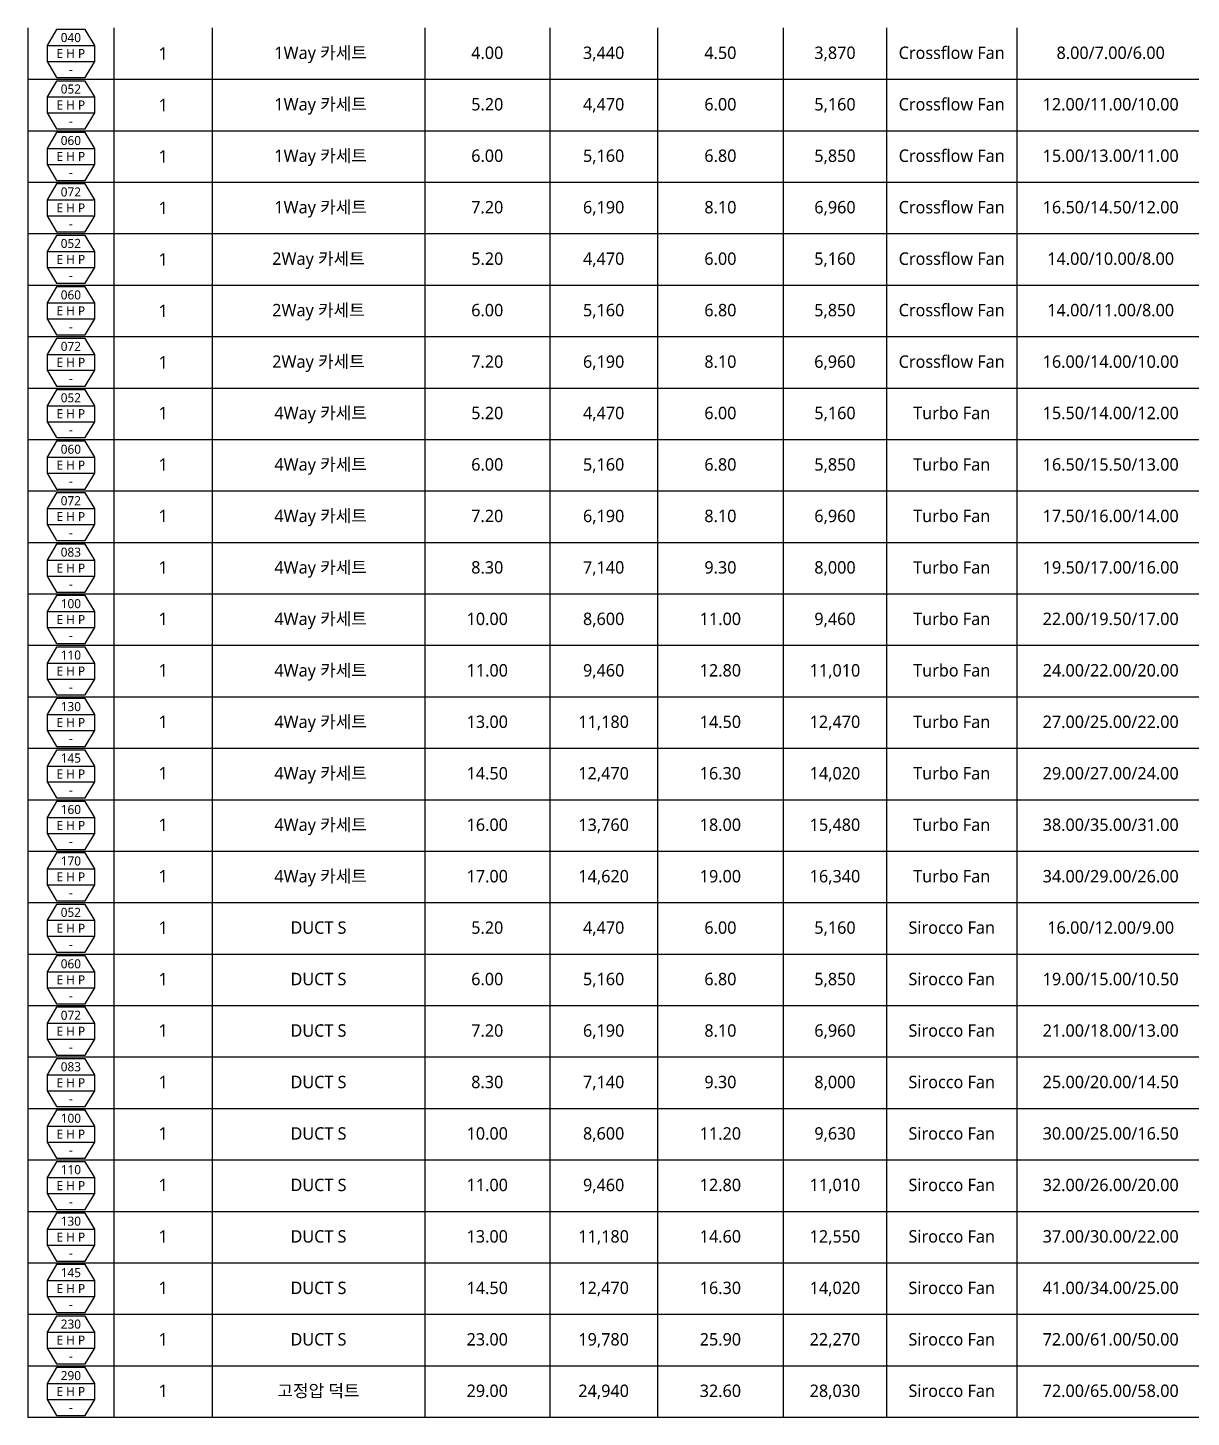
# Model space of a CAD drawing. Header units: millimetres. Extents: x -1305 to 107762, y -9150 to 56526.
# Drawn here: x 483 to 13318, y 27896 to 43230 of the extents above; entities that cross this region are included whole.
import ezdxf
from ezdxf.enums import TextEntityAlignment as Align

# ---------------------------------------------------------------- set-up
doc = ezdxf.new("R2010")
doc.units = ezdxf.units.MM
doc.layers.add('DVM_REPORT', color=7, linetype='Continuous')
doc.styles.add('맑은 고딕', font='malgun.ttf')

# ---------------------------------------------------------------- blocks, each defined once
blk = doc.blocks.new('A$C72f279a7')
at = {"layer": 'DVM_REPORT'}
blk.add_line((0, 568), (0, 0), dxfattribs=at)
at = {"layer": 'DVM_REPORT', "color": 1}
for p, q in [((950, 568), (950, 0)), ((2035, 568), (2035, 0)), ((4379, 568), (4379, 0)), ((4379, 568), (4379, 0)), ((5759, 568), (5759, 0)), ((6948, 568), (6948, 0)), ((8334, 568), (8334, 0)), ((9475, 568), (9475, 0)), ((10911, 568), (10911, 0)), ((0, 0), (35203, 0))]:
    blk.add_line(p, q, dxfattribs=at)
at = {"layer": 'DVM_REPORT'}
blk.add_lwpolyline([(738, 196), (738, 372), (633, 548), (317, 548), (212, 372), (212, 196), (317, 20), (633, 20)], close=True, dxfattribs=at)
for points in [[(212, 372), (738, 372)], [(212, 196), (738, 196)]]:
    blk.add_lwpolyline(points, dxfattribs=at)
at = {"layer": 'DVM_REPORT', "color": 2, "style": '맑은 고딕'}
for s, height, p in [('290', 100, (475, 460)), ('E H P', 100, (475, 284)), ('고정압 덕트', 137, (3207, 292)), ('29.00', 137, (5069, 292)), ('24,940', 137, (6353, 292)), ('32.60', 137, (7641, 292)), ('28,030', 137, (8905, 292)), ('Sirocco Fan', 137, (10193, 292)), ('72.00/65.00/58.00', 137, (11947, 292)), ('-', 100, (475, 108)), ('-', 100, (475, 108)), ('-', 100, (475, 108))]:
    blk.add_text(s, height=height, dxfattribs=at).set_placement(p, align=Align.MIDDLE_CENTER)
blk = doc.blocks.new('A$C11aa2960')
at = {"layer": 'DVM_REPORT'}
blk.add_line((0, 568), (0, 0), dxfattribs=at)
at = {"layer": 'DVM_REPORT', "color": 1}
for p, q in [((950, 568), (950, 0)), ((2035, 568), (2035, 0)), ((4379, 568), (4379, 0)), ((4379, 568), (4379, 0)), ((5759, 568), (5759, 0)), ((6948, 568), (6948, 0)), ((8334, 568), (8334, 0)), ((9475, 568), (9475, 0)), ((10911, 568), (10911, 0)), ((0, 0), (35203, 0))]:
    blk.add_line(p, q, dxfattribs=at)
at = {"layer": 'DVM_REPORT'}
blk.add_lwpolyline([(738, 196), (738, 372), (633, 548), (317, 548), (212, 372), (212, 196), (317, 20), (633, 20)], close=True, dxfattribs=at)
for points in [[(212, 372), (738, 372)], [(212, 196), (738, 196)]]:
    blk.add_lwpolyline(points, dxfattribs=at)
at = {"layer": 'DVM_REPORT', "color": 2, "style": '맑은 고딕'}
for s, height, p in [('230', 100, (475, 460)), ('E H P', 100, (475, 284)), ('DUCT S', 137, (3207, 292)), ('23.00', 137, (5069, 292)), ('19,780', 137, (6353, 292)), ('25.90', 137, (7641, 292)), ('22,270', 137, (8905, 292)), ('Sirocco Fan', 137, (10193, 292)), ('72.00/61.00/50.00', 137, (11947, 292)), ('-', 100, (475, 108)), ('-', 100, (475, 108)), ('-', 100, (475, 108))]:
    blk.add_text(s, height=height, dxfattribs=at).set_placement(p, align=Align.MIDDLE_CENTER)
blk = doc.blocks.new('A$C9653a610')
at = {"layer": 'DVM_REPORT'}
blk.add_line((0, 568), (0, 0), dxfattribs=at)
at = {"layer": 'DVM_REPORT', "color": 1}
for p, q in [((950, 568), (950, 0)), ((2035, 568), (2035, 0)), ((4379, 568), (4379, 0)), ((4379, 568), (4379, 0)), ((5759, 568), (5759, 0)), ((6948, 568), (6948, 0)), ((8334, 568), (8334, 0)), ((9475, 568), (9475, 0)), ((10911, 568), (10911, 0)), ((0, 0), (35203, 0))]:
    blk.add_line(p, q, dxfattribs=at)
at = {"layer": 'DVM_REPORT'}
blk.add_lwpolyline([(738, 196), (738, 372), (633, 548), (317, 548), (212, 372), (212, 196), (317, 20), (633, 20)], close=True, dxfattribs=at)
for points in [[(212, 372), (738, 372)], [(212, 196), (738, 196)]]:
    blk.add_lwpolyline(points, dxfattribs=at)
at = {"layer": 'DVM_REPORT', "color": 2, "style": '맑은 고딕'}
for s, height, p in [('145', 100, (475, 460)), ('E H P', 100, (475, 284)), ('DUCT S', 137, (3207, 292)), ('14.50', 137, (5069, 292)), ('12,470', 137, (6353, 292)), ('16.30', 137, (7641, 292)), ('14,020', 137, (8905, 292)), ('Sirocco Fan', 137, (10193, 292)), ('41.00/34.00/25.00', 137, (11947, 292)), ('-', 100, (475, 108)), ('-', 100, (475, 108)), ('-', 100, (475, 108))]:
    blk.add_text(s, height=height, dxfattribs=at).set_placement(p, align=Align.MIDDLE_CENTER)
blk = doc.blocks.new('A$C6d545ea5')
at = {"layer": 'DVM_REPORT'}
blk.add_line((0, 568), (0, 0), dxfattribs=at)
at = {"layer": 'DVM_REPORT', "color": 1}
for p, q in [((950, 568), (950, 0)), ((2035, 568), (2035, 0)), ((4379, 568), (4379, 0)), ((4379, 568), (4379, 0)), ((5759, 568), (5759, 0)), ((6948, 568), (6948, 0)), ((8334, 568), (8334, 0)), ((9475, 568), (9475, 0)), ((10911, 568), (10911, 0)), ((0, 0), (35203, 0))]:
    blk.add_line(p, q, dxfattribs=at)
at = {"layer": 'DVM_REPORT'}
blk.add_lwpolyline([(738, 196), (738, 372), (633, 548), (317, 548), (212, 372), (212, 196), (317, 20), (633, 20)], close=True, dxfattribs=at)
for points in [[(212, 372), (738, 372)], [(212, 196), (738, 196)]]:
    blk.add_lwpolyline(points, dxfattribs=at)
at = {"layer": 'DVM_REPORT', "color": 2, "style": '맑은 고딕'}
for s, height, p in [('130', 100, (475, 460)), ('E H P', 100, (475, 284)), ('DUCT S', 137, (3207, 292)), ('13.00', 137, (5069, 292)), ('11,180', 137, (6353, 292)), ('14.60', 137, (7641, 292)), ('12,550', 137, (8905, 292)), ('Sirocco Fan', 137, (10193, 292)), ('37.00/30.00/22.00', 137, (11947, 292)), ('-', 100, (475, 108)), ('-', 100, (475, 108)), ('-', 100, (475, 108))]:
    blk.add_text(s, height=height, dxfattribs=at).set_placement(p, align=Align.MIDDLE_CENTER)
blk = doc.blocks.new('A$C80ea5f7d')
at = {"layer": 'DVM_REPORT'}
blk.add_line((0, 568), (0, 0), dxfattribs=at)
at = {"layer": 'DVM_REPORT', "color": 1}
for p, q in [((950, 568), (950, 0)), ((2035, 568), (2035, 0)), ((4379, 568), (4379, 0)), ((4379, 568), (4379, 0)), ((5759, 568), (5759, 0)), ((6948, 568), (6948, 0)), ((8334, 568), (8334, 0)), ((9475, 568), (9475, 0)), ((10911, 568), (10911, 0)), ((0, 0), (35203, 0))]:
    blk.add_line(p, q, dxfattribs=at)
at = {"layer": 'DVM_REPORT'}
blk.add_lwpolyline([(738, 196), (738, 372), (633, 548), (317, 548), (212, 372), (212, 196), (317, 20), (633, 20)], close=True, dxfattribs=at)
for points in [[(212, 372), (738, 372)], [(212, 196), (738, 196)]]:
    blk.add_lwpolyline(points, dxfattribs=at)
at = {"layer": 'DVM_REPORT', "color": 2, "style": '맑은 고딕'}
for s, height, p in [('110', 100, (475, 460)), ('E H P', 100, (475, 284)), ('DUCT S', 137, (3207, 292)), ('11.00', 137, (5069, 292)), ('9,460', 137, (6353, 292)), ('12.80', 137, (7641, 292)), ('11,010', 137, (8905, 292)), ('Sirocco Fan', 137, (10193, 292)), ('32.00/26.00/20.00', 137, (11947, 292)), ('-', 100, (475, 108)), ('-', 100, (475, 108)), ('-', 100, (475, 108))]:
    blk.add_text(s, height=height, dxfattribs=at).set_placement(p, align=Align.MIDDLE_CENTER)
blk = doc.blocks.new('A$C0cce3d8c')
at = {"layer": 'DVM_REPORT'}
blk.add_line((0, 568), (0, 0), dxfattribs=at)
at = {"layer": 'DVM_REPORT', "color": 1}
for p, q in [((950, 568), (950, 0)), ((2035, 568), (2035, 0)), ((4379, 568), (4379, 0)), ((4379, 568), (4379, 0)), ((5759, 568), (5759, 0)), ((6948, 568), (6948, 0)), ((8334, 568), (8334, 0)), ((9475, 568), (9475, 0)), ((10911, 568), (10911, 0)), ((0, 0), (35203, 0))]:
    blk.add_line(p, q, dxfattribs=at)
at = {"layer": 'DVM_REPORT'}
blk.add_lwpolyline([(738, 196), (738, 372), (633, 548), (317, 548), (212, 372), (212, 196), (317, 20), (633, 20)], close=True, dxfattribs=at)
for points in [[(212, 372), (738, 372)], [(212, 196), (738, 196)]]:
    blk.add_lwpolyline(points, dxfattribs=at)
at = {"layer": 'DVM_REPORT', "color": 2, "style": '맑은 고딕'}
for s, height, p in [('100', 100, (475, 460)), ('E H P', 100, (475, 284)), ('DUCT S', 137, (3207, 292)), ('10.00', 137, (5069, 292)), ('8,600', 137, (6353, 292)), ('11.20', 137, (7641, 292)), ('9,630', 137, (8905, 292)), ('Sirocco Fan', 137, (10193, 292)), ('30.00/25.00/16.50', 137, (11947, 292)), ('-', 100, (475, 108)), ('-', 100, (475, 108)), ('-', 100, (475, 108))]:
    blk.add_text(s, height=height, dxfattribs=at).set_placement(p, align=Align.MIDDLE_CENTER)
blk = doc.blocks.new('A$C62ef46d9')
at = {"layer": 'DVM_REPORT'}
blk.add_line((0, 568), (0, 0), dxfattribs=at)
at = {"layer": 'DVM_REPORT', "color": 1}
for p, q in [((950, 568), (950, 0)), ((2035, 568), (2035, 0)), ((4379, 568), (4379, 0)), ((4379, 568), (4379, 0)), ((5759, 568), (5759, 0)), ((6948, 568), (6948, 0)), ((8334, 568), (8334, 0)), ((9475, 568), (9475, 0)), ((10911, 568), (10911, 0)), ((0, 0), (35203, 0))]:
    blk.add_line(p, q, dxfattribs=at)
at = {"layer": 'DVM_REPORT'}
blk.add_lwpolyline([(738, 196), (738, 372), (633, 548), (317, 548), (212, 372), (212, 196), (317, 20), (633, 20)], close=True, dxfattribs=at)
for points in [[(212, 372), (738, 372)], [(212, 196), (738, 196)]]:
    blk.add_lwpolyline(points, dxfattribs=at)
at = {"layer": 'DVM_REPORT', "color": 2, "style": '맑은 고딕'}
for s, height, p in [('083', 100, (475, 460)), ('E H P', 100, (475, 284)), ('DUCT S', 137, (3207, 292)), ('8.30', 137, (5069, 292)), ('7,140', 137, (6353, 292)), ('9.30', 137, (7641, 292)), ('8,000', 137, (8905, 292)), ('Sirocco Fan', 137, (10193, 292)), ('25.00/20.00/14.50', 137, (11947, 292)), ('-', 100, (475, 108)), ('-', 100, (475, 108)), ('-', 100, (475, 108))]:
    blk.add_text(s, height=height, dxfattribs=at).set_placement(p, align=Align.MIDDLE_CENTER)
blk = doc.blocks.new('A$C6f2160eb')
at = {"layer": 'DVM_REPORT'}
blk.add_line((0, 568), (0, 0), dxfattribs=at)
at = {"layer": 'DVM_REPORT', "color": 1}
for p, q in [((950, 568), (950, 0)), ((2035, 568), (2035, 0)), ((4379, 568), (4379, 0)), ((4379, 568), (4379, 0)), ((5759, 568), (5759, 0)), ((6948, 568), (6948, 0)), ((8334, 568), (8334, 0)), ((9475, 568), (9475, 0)), ((10911, 568), (10911, 0)), ((0, 0), (35203, 0))]:
    blk.add_line(p, q, dxfattribs=at)
at = {"layer": 'DVM_REPORT'}
blk.add_lwpolyline([(738, 196), (738, 372), (633, 548), (317, 548), (212, 372), (212, 196), (317, 20), (633, 20)], close=True, dxfattribs=at)
for points in [[(212, 372), (738, 372)], [(212, 196), (738, 196)]]:
    blk.add_lwpolyline(points, dxfattribs=at)
at = {"layer": 'DVM_REPORT', "color": 2, "style": '맑은 고딕'}
for s, height, p in [('072', 100, (475, 460)), ('E H P', 100, (475, 284)), ('DUCT S', 137, (3207, 292)), ('7.20', 137, (5069, 292)), ('6,190', 137, (6353, 292)), ('8.10', 137, (7641, 292)), ('6,960', 137, (8905, 292)), ('Sirocco Fan', 137, (10193, 292)), ('21.00/18.00/13.00', 137, (11947, 292)), ('-', 100, (475, 108)), ('-', 100, (475, 108)), ('-', 100, (475, 108))]:
    blk.add_text(s, height=height, dxfattribs=at).set_placement(p, align=Align.MIDDLE_CENTER)
blk = doc.blocks.new('A$Cd19f05cd')
at = {"layer": 'DVM_REPORT'}
blk.add_line((0, 568), (0, 0), dxfattribs=at)
at = {"layer": 'DVM_REPORT', "color": 1}
for p, q in [((950, 568), (950, 0)), ((2035, 568), (2035, 0)), ((4379, 568), (4379, 0)), ((4379, 568), (4379, 0)), ((5759, 568), (5759, 0)), ((6948, 568), (6948, 0)), ((8334, 568), (8334, 0)), ((9475, 568), (9475, 0)), ((10911, 568), (10911, 0)), ((0, 0), (35203, 0))]:
    blk.add_line(p, q, dxfattribs=at)
at = {"layer": 'DVM_REPORT'}
blk.add_lwpolyline([(738, 196), (738, 372), (633, 548), (317, 548), (212, 372), (212, 196), (317, 20), (633, 20)], close=True, dxfattribs=at)
for points in [[(212, 372), (738, 372)], [(212, 196), (738, 196)]]:
    blk.add_lwpolyline(points, dxfattribs=at)
at = {"layer": 'DVM_REPORT', "color": 2, "style": '맑은 고딕'}
for s, height, p in [('060', 100, (475, 460)), ('E H P', 100, (475, 284)), ('DUCT S', 137, (3207, 292)), ('6.00', 137, (5069, 292)), ('5,160', 137, (6353, 292)), ('6.80', 137, (7641, 292)), ('5,850', 137, (8905, 292)), ('Sirocco Fan', 137, (10193, 292)), ('19.00/15.00/10.50', 137, (11947, 292)), ('-', 100, (475, 108)), ('-', 100, (475, 108)), ('-', 100, (475, 108))]:
    blk.add_text(s, height=height, dxfattribs=at).set_placement(p, align=Align.MIDDLE_CENTER)
blk = doc.blocks.new('A$C4afb842b')
at = {"layer": 'DVM_REPORT'}
blk.add_line((0, 568), (0, 0), dxfattribs=at)
at = {"layer": 'DVM_REPORT', "color": 1}
for p, q in [((950, 568), (950, 0)), ((2035, 568), (2035, 0)), ((4379, 568), (4379, 0)), ((4379, 568), (4379, 0)), ((5759, 568), (5759, 0)), ((6948, 568), (6948, 0)), ((8334, 568), (8334, 0)), ((9475, 568), (9475, 0)), ((10911, 568), (10911, 0)), ((0, 0), (35203, 0))]:
    blk.add_line(p, q, dxfattribs=at)
at = {"layer": 'DVM_REPORT'}
blk.add_lwpolyline([(738, 196), (738, 372), (633, 548), (317, 548), (212, 372), (212, 196), (317, 20), (633, 20)], close=True, dxfattribs=at)
for points in [[(212, 372), (738, 372)], [(212, 196), (738, 196)]]:
    blk.add_lwpolyline(points, dxfattribs=at)
at = {"layer": 'DVM_REPORT', "color": 2, "style": '맑은 고딕'}
for s, height, p in [('052', 100, (475, 460)), ('E H P', 100, (475, 284)), ('DUCT S', 137, (3207, 292)), ('5.20', 137, (5069, 292)), ('4,470', 137, (6353, 292)), ('6.00', 137, (7641, 292)), ('5,160', 137, (8905, 292)), ('Sirocco Fan', 137, (10193, 292)), ('16.00/12.00/9.00', 137, (11947, 292)), ('-', 100, (475, 108)), ('-', 100, (475, 108)), ('-', 100, (475, 108))]:
    blk.add_text(s, height=height, dxfattribs=at).set_placement(p, align=Align.MIDDLE_CENTER)
blk = doc.blocks.new('A$Cc21ff60a')
at = {"layer": 'DVM_REPORT'}
blk.add_line((0, 568), (0, 0), dxfattribs=at)
at = {"layer": 'DVM_REPORT', "color": 1}
for p, q in [((950, 568), (950, 0)), ((2035, 568), (2035, 0)), ((4379, 568), (4379, 0)), ((4379, 568), (4379, 0)), ((5759, 568), (5759, 0)), ((6948, 568), (6948, 0)), ((8334, 568), (8334, 0)), ((9475, 568), (9475, 0)), ((10911, 568), (10911, 0)), ((0, 0), (35203, 0))]:
    blk.add_line(p, q, dxfattribs=at)
at = {"layer": 'DVM_REPORT'}
blk.add_lwpolyline([(738, 196), (738, 372), (633, 548), (317, 548), (212, 372), (212, 196), (317, 20), (633, 20)], close=True, dxfattribs=at)
for points in [[(212, 372), (738, 372)], [(212, 196), (738, 196)]]:
    blk.add_lwpolyline(points, dxfattribs=at)
at = {"layer": 'DVM_REPORT', "color": 2, "style": '맑은 고딕'}
for s, height, p in [('145', 100, (475, 460)), ('E H P', 100, (475, 284)), (' 4Way 카세트', 137, (3207, 292)), ('14.50', 137, (5069, 292)), ('12,470', 137, (6353, 292)), ('16.30', 137, (7641, 292)), ('14,020', 137, (8905, 292)), ('Turbo Fan', 137, (10193, 292)), ('29.00/27.00/24.00', 137, (11947, 292)), ('-', 100, (475, 108)), ('-', 100, (475, 108)), ('-', 100, (475, 108))]:
    blk.add_text(s, height=height, dxfattribs=at).set_placement(p, align=Align.MIDDLE_CENTER)
blk = doc.blocks.new('A$C49e34dbf')
at = {"layer": 'DVM_REPORT'}
blk.add_line((0, 568), (0, 0), dxfattribs=at)
at = {"layer": 'DVM_REPORT', "color": 1}
for p, q in [((950, 568), (950, 0)), ((2035, 568), (2035, 0)), ((4379, 568), (4379, 0)), ((4379, 568), (4379, 0)), ((5759, 568), (5759, 0)), ((6948, 568), (6948, 0)), ((8334, 568), (8334, 0)), ((9475, 568), (9475, 0)), ((10911, 568), (10911, 0)), ((0, 0), (35203, 0))]:
    blk.add_line(p, q, dxfattribs=at)
at = {"layer": 'DVM_REPORT'}
blk.add_lwpolyline([(738, 196), (738, 372), (633, 548), (317, 548), (212, 372), (212, 196), (317, 20), (633, 20)], close=True, dxfattribs=at)
for points in [[(212, 372), (738, 372)], [(212, 196), (738, 196)]]:
    blk.add_lwpolyline(points, dxfattribs=at)
at = {"layer": 'DVM_REPORT', "color": 2, "style": '맑은 고딕'}
for s, height, p in [('130', 100, (475, 460)), ('E H P', 100, (475, 284)), (' 4Way 카세트', 137, (3207, 292)), ('13.00', 137, (5069, 292)), ('11,180', 137, (6353, 292)), ('14.50', 137, (7641, 292)), ('12,470', 137, (8905, 292)), ('Turbo Fan', 137, (10193, 292)), ('27.00/25.00/22.00', 137, (11947, 292)), ('-', 100, (475, 108)), ('-', 100, (475, 108)), ('-', 100, (475, 108))]:
    blk.add_text(s, height=height, dxfattribs=at).set_placement(p, align=Align.MIDDLE_CENTER)
blk = doc.blocks.new('A$Cc7d996cf')
at = {"layer": 'DVM_REPORT'}
blk.add_line((0, 568), (0, 0), dxfattribs=at)
at = {"layer": 'DVM_REPORT', "color": 1}
for p, q in [((950, 568), (950, 0)), ((2035, 568), (2035, 0)), ((4379, 568), (4379, 0)), ((4379, 568), (4379, 0)), ((5759, 568), (5759, 0)), ((6948, 568), (6948, 0)), ((8334, 568), (8334, 0)), ((9475, 568), (9475, 0)), ((10911, 568), (10911, 0)), ((0, 0), (35203, 0))]:
    blk.add_line(p, q, dxfattribs=at)
at = {"layer": 'DVM_REPORT'}
blk.add_lwpolyline([(738, 196), (738, 372), (633, 548), (317, 548), (212, 372), (212, 196), (317, 20), (633, 20)], close=True, dxfattribs=at)
for points in [[(212, 372), (738, 372)], [(212, 196), (738, 196)]]:
    blk.add_lwpolyline(points, dxfattribs=at)
at = {"layer": 'DVM_REPORT', "color": 2, "style": '맑은 고딕'}
for s, height, p in [('110', 100, (475, 460)), ('E H P', 100, (475, 284)), (' 4Way 카세트', 137, (3207, 292)), ('11.00', 137, (5069, 292)), ('9,460', 137, (6353, 292)), ('12.80', 137, (7641, 292)), ('11,010', 137, (8905, 292)), ('Turbo Fan', 137, (10193, 292)), ('24.00/22.00/20.00', 137, (11947, 292)), ('-', 100, (475, 108)), ('-', 100, (475, 108)), ('-', 100, (475, 108))]:
    blk.add_text(s, height=height, dxfattribs=at).set_placement(p, align=Align.MIDDLE_CENTER)
blk = doc.blocks.new('A$C08fa1636')
at = {"layer": 'DVM_REPORT'}
blk.add_line((0, 568), (0, 0), dxfattribs=at)
at = {"layer": 'DVM_REPORT', "color": 1}
for p, q in [((950, 568), (950, 0)), ((2035, 568), (2035, 0)), ((4379, 568), (4379, 0)), ((4379, 568), (4379, 0)), ((5759, 568), (5759, 0)), ((6948, 568), (6948, 0)), ((8334, 568), (8334, 0)), ((9475, 568), (9475, 0)), ((10911, 568), (10911, 0)), ((0, 0), (35203, 0))]:
    blk.add_line(p, q, dxfattribs=at)
at = {"layer": 'DVM_REPORT'}
blk.add_lwpolyline([(738, 196), (738, 372), (633, 548), (317, 548), (212, 372), (212, 196), (317, 20), (633, 20)], close=True, dxfattribs=at)
for points in [[(212, 372), (738, 372)], [(212, 196), (738, 196)]]:
    blk.add_lwpolyline(points, dxfattribs=at)
at = {"layer": 'DVM_REPORT', "color": 2, "style": '맑은 고딕'}
for s, height, p in [('100', 100, (475, 460)), ('E H P', 100, (475, 284)), (' 4Way 카세트', 137, (3207, 292)), ('10.00', 137, (5069, 292)), ('8,600', 137, (6353, 292)), ('11.00', 137, (7641, 292)), ('9,460', 137, (8905, 292)), ('Turbo Fan', 137, (10193, 292)), ('22.00/19.50/17.00', 137, (11947, 292)), ('-', 100, (475, 108)), ('-', 100, (475, 108)), ('-', 100, (475, 108))]:
    blk.add_text(s, height=height, dxfattribs=at).set_placement(p, align=Align.MIDDLE_CENTER)
blk = doc.blocks.new('A$C0bd888c4')
at = {"layer": 'DVM_REPORT'}
blk.add_line((0, 568), (0, 0), dxfattribs=at)
at = {"layer": 'DVM_REPORT', "color": 1}
for p, q in [((950, 568), (950, 0)), ((2035, 568), (2035, 0)), ((4379, 568), (4379, 0)), ((4379, 568), (4379, 0)), ((5759, 568), (5759, 0)), ((6948, 568), (6948, 0)), ((8334, 568), (8334, 0)), ((9475, 568), (9475, 0)), ((10911, 568), (10911, 0)), ((0, 0), (35203, 0))]:
    blk.add_line(p, q, dxfattribs=at)
at = {"layer": 'DVM_REPORT'}
blk.add_lwpolyline([(738, 196), (738, 372), (633, 548), (317, 548), (212, 372), (212, 196), (317, 20), (633, 20)], close=True, dxfattribs=at)
for points in [[(212, 372), (738, 372)], [(212, 196), (738, 196)]]:
    blk.add_lwpolyline(points, dxfattribs=at)
at = {"layer": 'DVM_REPORT', "color": 2, "style": '맑은 고딕'}
for s, height, p in [('083', 100, (475, 460)), ('E H P', 100, (475, 284)), (' 4Way 카세트', 137, (3207, 292)), ('8.30', 137, (5069, 292)), ('7,140', 137, (6353, 292)), ('9.30', 137, (7641, 292)), ('8,000', 137, (8905, 292)), ('Turbo Fan', 137, (10193, 292)), ('19.50/17.00/16.00', 137, (11947, 292)), ('-', 100, (475, 108)), ('-', 100, (475, 108)), ('-', 100, (475, 108))]:
    blk.add_text(s, height=height, dxfattribs=at).set_placement(p, align=Align.MIDDLE_CENTER)
blk = doc.blocks.new('A$Caca9fae5')
at = {"layer": 'DVM_REPORT'}
blk.add_line((0, 568), (0, 0), dxfattribs=at)
at = {"layer": 'DVM_REPORT', "color": 1}
for p, q in [((950, 568), (950, 0)), ((2035, 568), (2035, 0)), ((4379, 568), (4379, 0)), ((4379, 568), (4379, 0)), ((5759, 568), (5759, 0)), ((6948, 568), (6948, 0)), ((8334, 568), (8334, 0)), ((9475, 568), (9475, 0)), ((10911, 568), (10911, 0)), ((0, 0), (35203, 0))]:
    blk.add_line(p, q, dxfattribs=at)
at = {"layer": 'DVM_REPORT'}
blk.add_lwpolyline([(738, 196), (738, 372), (633, 548), (317, 548), (212, 372), (212, 196), (317, 20), (633, 20)], close=True, dxfattribs=at)
for points in [[(212, 372), (738, 372)], [(212, 196), (738, 196)]]:
    blk.add_lwpolyline(points, dxfattribs=at)
at = {"layer": 'DVM_REPORT', "color": 2, "style": '맑은 고딕'}
for s, height, p in [('072', 100, (475, 460)), ('E H P', 100, (475, 284)), (' 4Way 카세트', 137, (3207, 292)), ('7.20', 137, (5069, 292)), ('6,190', 137, (6353, 292)), ('8.10', 137, (7641, 292)), ('6,960', 137, (8905, 292)), ('Turbo Fan', 137, (10193, 292)), ('17.50/16.00/14.00', 137, (11947, 292)), ('-', 100, (475, 108)), ('-', 100, (475, 108)), ('-', 100, (475, 108))]:
    blk.add_text(s, height=height, dxfattribs=at).set_placement(p, align=Align.MIDDLE_CENTER)
blk = doc.blocks.new('A$C9c42a999')
at = {"layer": 'DVM_REPORT'}
blk.add_line((0, 568), (0, 0), dxfattribs=at)
at = {"layer": 'DVM_REPORT', "color": 1}
for p, q in [((950, 568), (950, 0)), ((2035, 568), (2035, 0)), ((4379, 568), (4379, 0)), ((4379, 568), (4379, 0)), ((5759, 568), (5759, 0)), ((6948, 568), (6948, 0)), ((8334, 568), (8334, 0)), ((9475, 568), (9475, 0)), ((10911, 568), (10911, 0)), ((0, 0), (35203, 0))]:
    blk.add_line(p, q, dxfattribs=at)
at = {"layer": 'DVM_REPORT'}
blk.add_lwpolyline([(738, 196), (738, 372), (633, 548), (317, 548), (212, 372), (212, 196), (317, 20), (633, 20)], close=True, dxfattribs=at)
for points in [[(212, 372), (738, 372)], [(212, 196), (738, 196)]]:
    blk.add_lwpolyline(points, dxfattribs=at)
at = {"layer": 'DVM_REPORT', "color": 2, "style": '맑은 고딕'}
for s, height, p in [('060', 100, (475, 460)), ('E H P', 100, (475, 284)), (' 4Way 카세트', 137, (3207, 292)), ('6.00', 137, (5069, 292)), ('5,160', 137, (6353, 292)), ('6.80', 137, (7641, 292)), ('5,850', 137, (8905, 292)), ('Turbo Fan', 137, (10193, 292)), ('16.50/15.50/13.00', 137, (11947, 292)), ('-', 100, (475, 108)), ('-', 100, (475, 108)), ('-', 100, (475, 108))]:
    blk.add_text(s, height=height, dxfattribs=at).set_placement(p, align=Align.MIDDLE_CENTER)
blk = doc.blocks.new('A$C950b5bcc')
at = {"layer": 'DVM_REPORT'}
blk.add_line((0, 568), (0, 0), dxfattribs=at)
at = {"layer": 'DVM_REPORT', "color": 1}
for p, q in [((950, 568), (950, 0)), ((2035, 568), (2035, 0)), ((4379, 568), (4379, 0)), ((4379, 568), (4379, 0)), ((5759, 568), (5759, 0)), ((6948, 568), (6948, 0)), ((8334, 568), (8334, 0)), ((9475, 568), (9475, 0)), ((10911, 568), (10911, 0)), ((0, 0), (35203, 0))]:
    blk.add_line(p, q, dxfattribs=at)
at = {"layer": 'DVM_REPORT'}
blk.add_lwpolyline([(738, 196), (738, 372), (633, 548), (317, 548), (212, 372), (212, 196), (317, 20), (633, 20)], close=True, dxfattribs=at)
for points in [[(212, 372), (738, 372)], [(212, 196), (738, 196)]]:
    blk.add_lwpolyline(points, dxfattribs=at)
at = {"layer": 'DVM_REPORT', "color": 2, "style": '맑은 고딕'}
for s, height, p in [('052', 100, (475, 460)), ('E H P', 100, (475, 284)), (' 4Way 카세트', 137, (3207, 292)), ('5.20', 137, (5069, 292)), ('4,470', 137, (6353, 292)), ('6.00', 137, (7641, 292)), ('5,160', 137, (8905, 292)), ('Turbo Fan', 137, (10193, 292)), ('15.50/14.00/12.00', 137, (11947, 292)), ('-', 100, (475, 108)), ('-', 100, (475, 108)), ('-', 100, (475, 108))]:
    blk.add_text(s, height=height, dxfattribs=at).set_placement(p, align=Align.MIDDLE_CENTER)
blk = doc.blocks.new('A$C0c499571')
at = {"layer": 'DVM_REPORT'}
blk.add_line((0, 568), (0, 0), dxfattribs=at)
at = {"layer": 'DVM_REPORT', "color": 1}
for p, q in [((950, 568), (950, 0)), ((2035, 568), (2035, 0)), ((4379, 568), (4379, 0)), ((4379, 568), (4379, 0)), ((5759, 568), (5759, 0)), ((6948, 568), (6948, 0)), ((8334, 568), (8334, 0)), ((9475, 568), (9475, 0)), ((10911, 568), (10911, 0)), ((0, 0), (35203, 0))]:
    blk.add_line(p, q, dxfattribs=at)
at = {"layer": 'DVM_REPORT'}
blk.add_lwpolyline([(738, 196), (738, 372), (633, 548), (317, 548), (212, 372), (212, 196), (317, 20), (633, 20)], close=True, dxfattribs=at)
for points in [[(212, 372), (738, 372)], [(212, 196), (738, 196)]]:
    blk.add_lwpolyline(points, dxfattribs=at)
at = {"layer": 'DVM_REPORT', "color": 2, "style": '맑은 고딕'}
for s, height, p in [('072', 100, (475, 460)), ('E H P', 100, (475, 284)), (' 1Way 카세트', 137, (3207, 292)), ('7.20', 137, (5069, 292)), ('6,190', 137, (6353, 292)), ('8.10', 137, (7641, 292)), ('6,960', 137, (8905, 292)), ('Crossflow Fan', 137, (10193, 292)), ('16.50/14.50/12.00', 137, (11947, 292)), ('-', 100, (475, 108)), ('-', 100, (475, 108)), ('-', 100, (475, 108))]:
    blk.add_text(s, height=height, dxfattribs=at).set_placement(p, align=Align.MIDDLE_CENTER)
blk = doc.blocks.new('A$C0255682a')
at = {"layer": 'DVM_REPORT'}
blk.add_line((0, 568), (0, 0), dxfattribs=at)
at = {"layer": 'DVM_REPORT', "color": 1}
for p, q in [((950, 568), (950, 0)), ((2035, 568), (2035, 0)), ((4379, 568), (4379, 0)), ((4379, 568), (4379, 0)), ((5759, 568), (5759, 0)), ((6948, 568), (6948, 0)), ((8334, 568), (8334, 0)), ((9475, 568), (9475, 0)), ((10911, 568), (10911, 0)), ((0, 0), (35203, 0))]:
    blk.add_line(p, q, dxfattribs=at)
at = {"layer": 'DVM_REPORT'}
blk.add_lwpolyline([(738, 196), (738, 372), (633, 548), (317, 548), (212, 372), (212, 196), (317, 20), (633, 20)], close=True, dxfattribs=at)
for points in [[(212, 372), (738, 372)], [(212, 196), (738, 196)]]:
    blk.add_lwpolyline(points, dxfattribs=at)
at = {"layer": 'DVM_REPORT', "color": 2, "style": '맑은 고딕'}
for s, height, p in [('060', 100, (475, 460)), ('E H P', 100, (475, 284)), (' 1Way 카세트', 137, (3207, 292)), ('6.00', 137, (5069, 292)), ('5,160', 137, (6353, 292)), ('6.80', 137, (7641, 292)), ('5,850', 137, (8905, 292)), ('Crossflow Fan', 137, (10193, 292)), ('15.00/13.00/11.00', 137, (11947, 292)), ('-', 100, (475, 108)), ('-', 100, (475, 108)), ('-', 100, (475, 108))]:
    blk.add_text(s, height=height, dxfattribs=at).set_placement(p, align=Align.MIDDLE_CENTER)
blk = doc.blocks.new('A$C76337359')
at = {"layer": 'DVM_REPORT'}
blk.add_line((0, 568), (0, 0), dxfattribs=at)
at = {"layer": 'DVM_REPORT', "color": 1}
for p, q in [((950, 568), (950, 0)), ((2035, 568), (2035, 0)), ((4379, 568), (4379, 0)), ((4379, 568), (4379, 0)), ((5759, 568), (5759, 0)), ((6948, 568), (6948, 0)), ((8334, 568), (8334, 0)), ((9475, 568), (9475, 0)), ((10911, 568), (10911, 0)), ((0, 0), (35203, 0))]:
    blk.add_line(p, q, dxfattribs=at)
at = {"layer": 'DVM_REPORT'}
blk.add_lwpolyline([(738, 196), (738, 372), (633, 548), (317, 548), (212, 372), (212, 196), (317, 20), (633, 20)], close=True, dxfattribs=at)
for points in [[(212, 372), (738, 372)], [(212, 196), (738, 196)]]:
    blk.add_lwpolyline(points, dxfattribs=at)
at = {"layer": 'DVM_REPORT', "color": 2, "style": '맑은 고딕'}
for s, height, p in [('052', 100, (475, 460)), ('E H P', 100, (475, 284)), (' 1Way 카세트', 137, (3207, 292)), ('5.20', 137, (5069, 292)), ('4,470', 137, (6353, 292)), ('6.00', 137, (7641, 292)), ('5,160', 137, (8905, 292)), ('Crossflow Fan', 137, (10193, 292)), ('12.00/11.00/10.00', 137, (11947, 292)), ('-', 100, (475, 108)), ('-', 100, (475, 108)), ('-', 100, (475, 108))]:
    blk.add_text(s, height=height, dxfattribs=at).set_placement(p, align=Align.MIDDLE_CENTER)
blk = doc.blocks.new('A$C35a56f2f')
at = {"layer": 'DVM_REPORT'}
blk.add_line((0, 568), (0, 0), dxfattribs=at)
at = {"layer": 'DVM_REPORT', "color": 1}
for p, q in [((950, 568), (950, 0)), ((2035, 568), (2035, 0)), ((4379, 568), (4379, 0)), ((4379, 568), (4379, 0)), ((5759, 568), (5759, 0)), ((6948, 568), (6948, 0)), ((8334, 568), (8334, 0)), ((9475, 568), (9475, 0)), ((10911, 568), (10911, 0)), ((0, 0), (35203, 0))]:
    blk.add_line(p, q, dxfattribs=at)
at = {"layer": 'DVM_REPORT'}
blk.add_lwpolyline([(738, 196), (738, 372), (633, 548), (317, 548), (212, 372), (212, 196), (317, 20), (633, 20)], close=True, dxfattribs=at)
for points in [[(212, 372), (738, 372)], [(212, 196), (738, 196)]]:
    blk.add_lwpolyline(points, dxfattribs=at)
at = {"layer": 'DVM_REPORT', "color": 2, "style": '맑은 고딕'}
for s, height, p in [('040', 100, (475, 460)), ('E H P', 100, (475, 284)), (' 1Way 카세트', 137, (3207, 292)), ('4.00', 137, (5069, 292)), ('3,440', 137, (6353, 292)), ('4.50', 137, (7641, 292)), ('3,870', 137, (8905, 292)), ('Crossflow Fan', 137, (10193, 292)), ('8.00/7.00/6.00', 137, (11947, 292)), ('-', 100, (475, 108)), ('-', 100, (475, 108)), ('-', 100, (475, 108))]:
    blk.add_text(s, height=height, dxfattribs=at).set_placement(p, align=Align.MIDDLE_CENTER)
blk = doc.blocks.new('A$Cb1af1118')
at = {"layer": 'DVM_REPORT'}
blk.add_line((0, 568), (0, 0), dxfattribs=at)
at = {"layer": 'DVM_REPORT', "color": 1}
for p, q in [((950, 568), (950, 0)), ((2035, 568), (2035, 0)), ((4379, 568), (4379, 0)), ((5759, 568), (5759, 0)), ((6948, 568), (6948, 0)), ((8334, 568), (8334, 0)), ((9475, 568), (9475, 0)), ((10911, 568), (10911, 0)), ((0, 0), (35203, 0))]:
    blk.add_line(p, q, dxfattribs=at)
at = {"layer": 'DVM_REPORT'}
blk.add_lwpolyline([(738, 196), (738, 372), (633, 548), (317, 548), (212, 372), (212, 196), (317, 20), (633, 20)], close=True, dxfattribs=at)
for points in [[(212, 372), (738, 372)], [(212, 196), (738, 196)]]:
    blk.add_lwpolyline(points, dxfattribs=at)
at = {"layer": 'DVM_REPORT', "color": 2, "style": '맑은 고딕'}
for s, height, p in [('072', 100, (475, 460)), ('E H P', 100, (475, 284)), ('2Way 카세트', 137, (3207, 292)), ('7.20', 137, (5069, 292)), ('6,190', 137, (6353, 292)), ('8.10', 137, (7641, 292)), ('6,960', 137, (8904, 292)), ('Crossflow Fan', 137, (10193, 292)), ('16.00/14.00/10.00', 137, (11947, 292)), ('-', 100, (475, 108))]:
    blk.add_text(s, height=height, dxfattribs=at).set_placement(p, align=Align.MIDDLE_CENTER)
blk = doc.blocks.new('A$C172fc717')
at = {"layer": 'DVM_REPORT'}
blk.add_line((0, 568), (0, 0), dxfattribs=at)
at = {"layer": 'DVM_REPORT', "color": 1}
for p, q in [((950, 568), (950, 0)), ((2035, 568), (2035, 0)), ((4379, 568), (4379, 0)), ((5759, 568), (5759, 0)), ((6948, 568), (6948, 0)), ((8334, 568), (8334, 0)), ((9475, 568), (9475, 0)), ((10911, 568), (10911, 0)), ((0, 0), (35203, 0))]:
    blk.add_line(p, q, dxfattribs=at)
at = {"layer": 'DVM_REPORT'}
blk.add_lwpolyline([(738, 196), (738, 372), (633, 548), (317, 548), (212, 372), (212, 196), (317, 20), (633, 20)], close=True, dxfattribs=at)
for points in [[(212, 372), (738, 372)], [(212, 196), (738, 196)]]:
    blk.add_lwpolyline(points, dxfattribs=at)
at = {"layer": 'DVM_REPORT', "color": 2, "style": '맑은 고딕'}
for s, height, p in [('060', 100, (475, 460)), ('E H P', 100, (475, 284)), ('2Way 카세트', 137, (3207, 292)), ('6.00', 137, (5069, 292)), ('5,160', 137, (6353, 292)), ('6.80', 137, (7641, 292)), ('5,850', 137, (8904, 292)), ('Crossflow Fan', 137, (10193, 292)), ('14.00/11.00/8.00', 137, (11947, 292)), ('-', 100, (475, 108))]:
    blk.add_text(s, height=height, dxfattribs=at).set_placement(p, align=Align.MIDDLE_CENTER)
blk = doc.blocks.new('A$C484e200c')
at = {"layer": 'DVM_REPORT'}
blk.add_line((0, 568), (0, 0), dxfattribs=at)
at = {"layer": 'DVM_REPORT', "color": 1}
for p, q in [((950, 568), (950, 0)), ((2035, 568), (2035, 0)), ((4379, 568), (4379, 0)), ((5759, 568), (5759, 0)), ((6948, 568), (6948, 0)), ((8334, 568), (8334, 0)), ((9475, 568), (9475, 0)), ((10911, 568), (10911, 0)), ((0, 0), (35203, 0))]:
    blk.add_line(p, q, dxfattribs=at)
at = {"layer": 'DVM_REPORT'}
blk.add_lwpolyline([(738, 196), (738, 372), (633, 548), (317, 548), (212, 372), (212, 196), (317, 20), (633, 20)], close=True, dxfattribs=at)
for points in [[(212, 372), (738, 372)], [(212, 196), (738, 196)]]:
    blk.add_lwpolyline(points, dxfattribs=at)
at = {"layer": 'DVM_REPORT', "color": 2, "style": '맑은 고딕'}
for s, height, p in [('052', 100, (475, 460)), ('E H P', 100, (475, 284)), ('2Way 카세트', 137, (3207, 292)), ('5.20', 137, (5069, 292)), ('4,470', 137, (6353, 292)), ('6.00', 137, (7641, 292)), ('5,160', 137, (8904, 292)), ('Crossflow Fan', 137, (10193, 292)), ('14.00/10.00/8.00', 137, (11947, 292)), ('-', 100, (475, 108))]:
    blk.add_text(s, height=height, dxfattribs=at).set_placement(p, align=Align.MIDDLE_CENTER)
blk = doc.blocks.new('A$C262b72d5')
at = {"layer": 'DVM_REPORT'}
blk.add_line((0, 568), (0, 0), dxfattribs=at)
at = {"layer": 'DVM_REPORT', "color": 1}
for p, q in [((950, 568), (950, 0)), ((2035, 568), (2035, 0)), ((4379, 568), (4379, 0)), ((4379, 568), (4379, 0)), ((5759, 568), (5759, 0)), ((6948, 568), (6948, 0)), ((8334, 568), (8334, 0)), ((9475, 568), (9475, 0)), ((10911, 568), (10911, 0)), ((0, 0), (35203, 0))]:
    blk.add_line(p, q, dxfattribs=at)
at = {"layer": 'DVM_REPORT'}
blk.add_lwpolyline([(738, 196), (738, 372), (633, 548), (317, 548), (212, 372), (212, 196), (317, 20), (633, 20)], close=True, dxfattribs=at)
for points in [[(212, 372), (738, 372)], [(212, 196), (738, 196)]]:
    blk.add_lwpolyline(points, dxfattribs=at)
at = {"layer": 'DVM_REPORT', "color": 2, "style": '맑은 고딕'}
for s, height, p in [('170', 100, (475, 460)), ('E H P', 100, (475, 284)), (' 4Way 카세트', 137, (3207, 292)), ('17.00', 137, (5069, 292)), ('14,620', 137, (6353, 292)), ('19.00', 137, (7641, 292)), ('16,340', 137, (8905, 292)), ('Turbo Fan', 137, (10193, 292)), ('34.00/29.00/26.00', 137, (11947, 292)), ('-', 100, (475, 108)), ('-', 100, (475, 108)), ('-', 100, (475, 108))]:
    blk.add_text(s, height=height, dxfattribs=at).set_placement(p, align=Align.MIDDLE_CENTER)
blk = doc.blocks.new('A$C15708efa')
at = {"layer": 'DVM_REPORT'}
blk.add_line((0, 568), (0, 0), dxfattribs=at)
at = {"layer": 'DVM_REPORT', "color": 1}
for p, q in [((950, 568), (950, 0)), ((2035, 568), (2035, 0)), ((4379, 568), (4379, 0)), ((4379, 568), (4379, 0)), ((5759, 568), (5759, 0)), ((6948, 568), (6948, 0)), ((8334, 568), (8334, 0)), ((9475, 568), (9475, 0)), ((10911, 568), (10911, 0)), ((0, 0), (35203, 0))]:
    blk.add_line(p, q, dxfattribs=at)
at = {"layer": 'DVM_REPORT'}
blk.add_lwpolyline([(738, 196), (738, 372), (633, 548), (317, 548), (212, 372), (212, 196), (317, 20), (633, 20)], close=True, dxfattribs=at)
for points in [[(212, 372), (738, 372)], [(212, 196), (738, 196)]]:
    blk.add_lwpolyline(points, dxfattribs=at)
at = {"layer": 'DVM_REPORT', "color": 2, "style": '맑은 고딕'}
for s, height, p in [('160', 100, (475, 460)), ('E H P', 100, (475, 284)), (' 4Way 카세트', 137, (3207, 292)), ('16.00', 137, (5069, 292)), ('13,760', 137, (6353, 292)), ('18.00', 137, (7641, 292)), ('15,480', 137, (8905, 292)), ('Turbo Fan', 137, (10193, 292)), ('38.00/35.00/31.00', 137, (11947, 292)), ('-', 100, (475, 108)), ('-', 100, (475, 108)), ('-', 100, (475, 108))]:
    blk.add_text(s, height=height, dxfattribs=at).set_placement(p, align=Align.MIDDLE_CENTER)

msp = doc.modelspace()

# ---------------------------------------------------------------- block references
for name, p in [('A$C35a56f2f', (483, 42662)), ('A$C76337359', (483, 42094)), ('A$C0255682a', (483, 41526)), ('A$C0c499571', (483, 40958)), ('A$C484e200c', (483, 40390)), ('A$C172fc717', (483, 39822)), ('A$Cb1af1118', (483, 39254)), ('A$C950b5bcc', (483, 38687)), ('A$C9c42a999', (483, 38119)), ('A$Caca9fae5', (483, 37551)), ('A$C0bd888c4', (483, 36983)), ('A$C08fa1636', (483, 36415)), ('A$Cc7d996cf', (483, 35847)), ('A$C49e34dbf', (483, 35279)), ('A$Cc21ff60a', (483, 34711)), ('A$C15708efa', (483, 34143)), ('A$C262b72d5', (483, 33575)), ('A$C4afb842b', (483, 33008)), ('A$Cd19f05cd', (483, 32440)), ('A$C6f2160eb', (483, 31872)), ('A$C62ef46d9', (483, 31304)), ('A$C0cce3d8c', (483, 30736)), ('A$C80ea5f7d', (483, 30168)), ('A$C6d545ea5', (483, 29600)), ('A$C9653a610', (483, 29032)), ('A$C11aa2960', (483, 28464)), ('A$C72f279a7', (483, 27896))]:
    msp.add_blockref(name, p)

# ---------------------------------------------------------------- texts
at = {"layer": 'DVM_REPORT', "color": 2, "style": '맑은 고딕'}
for p in [(1976, 42946), (1976, 42378), (1976, 41810), (1976, 41242), (1976, 40674), (1976, 40106), (1976, 39538), (1976, 38978), (1976, 38410), (1976, 37843), (1976, 37275), (1976, 36707), (1976, 36139), (1976, 35571), (1976, 35003), (1976, 34435), (1976, 33867), (1976, 33299), (1976, 32731), (1976, 32164), (1976, 31596), (1976, 31028), (1976, 30460), (1976, 29892), (1976, 29324), (1976, 28756), (1976, 28188)]:
    msp.add_text('1', height=137, dxfattribs=at).set_placement(p, align=Align.MIDDLE_CENTER)

doc.saveas('drawing.dxf')
